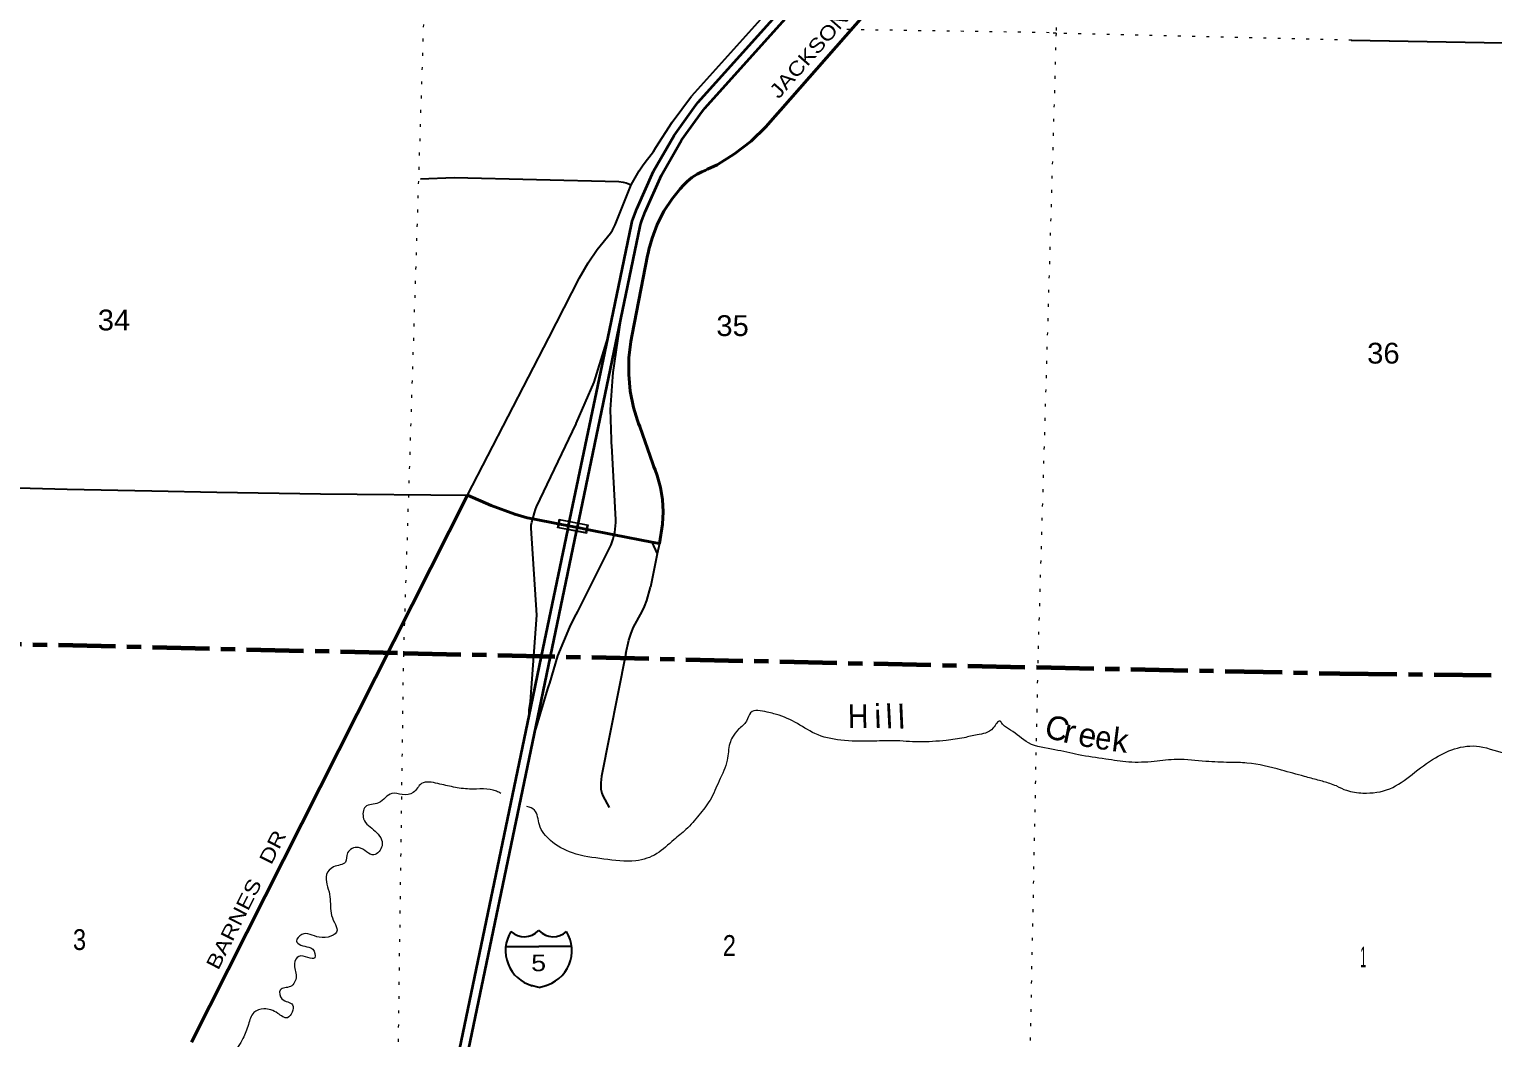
# Model space of a CAD drawing. Header units: feet. Extents: x -509309 to -252658, y -547785 to -360805.
# Drawn here: x -485584 to -473262, y -405679 to -397190 of the extents above; entities that cross this region are included whole.
import ezdxf
from ezdxf.enums import TextEntityAlignment as Align

# ---------------------------------------------------------------- set-up
doc = ezdxf.new("R2010")
doc.units = ezdxf.units.FT
doc.header["$LTSCALE"] = 80
doc.linetypes.add('DOTTED', pattern=[1.5, 0.3, -1.2])
doc.linetypes.add('LONG_DASH_SHORT_DASH', pattern=[9.9, 6, -1.2, 1.5, -1.2])
for name, color, linetype, lineweight in [('11', 7, 'LONG_DASH_SHORT_DASH', 60), ('15', 7, 'Continuous', 25), ('18', 7, 'Continuous', 35), ('19', 7, 'Continuous', 25), ('26', 7, 'Continuous', 40), ('27', 7, 'Continuous', 13), ('29', 7, 'Continuous', 25), ('39', 7, 'Continuous', 13), ('55', 7, 'Continuous', 13), ('7', 7, 'DOTTED', 13)]:
    doc.layers.add(name, color=color, linetype=linetype, lineweight=lineweight)
doc.layers.add('41', color=7, linetype='Continuous')

msp = doc.modelspace()

# ---------------------------------------------------------------- linework, layer by layer
at = {"layer": '11'}
for points in [[(-487713.01, -402317.04), (-482430.91, -402440.77), (-477099.49, -402560.73), (-474547.99, -402612.32)], [(-474547.99, -402612.32), (-471833.34, -402644.57), (-466738.24, -402736.48), (-461484.61, -402854.61), (-456267.11, -402970.7), (-450909.14, -403088.9), (-445645.48, -403203.02), (-442926.13, -403281.18)]]:
    msp.add_lwpolyline(points, dxfattribs=at)
at = {"layer": '15'}
for p, q in [((-481297.97, -404779.1), (-481295.07, -404776.19)), ((-481291.9, -404778.57), (-481295.33, -404776.19)), ((-481570.68, -404910.57), (-481294.27, -404910.57)), ((-481294.27, -405256.15), (-481358.16, -405238.19)), ((-481294.8, -405256.41), (-481231.17, -405237.67))]:
    msp.add_line(p, q, dxfattribs=at)
msp.add_lwpolyline([(-481018.91, -404910.57), (-481294.8, -404910.57), (-481294.27, -404910.57)], dxfattribs=at)
for centre, radius, start, end in [((-481268.05, -404945.67), 306.13, 148.44436, 254.43378), ((-481416.65, -404663.07), 165.66, 227.34248, 315.8117), ((-481172.96, -404663.07), 165.66, 224.18831, 312.69403), ((-481321.56, -404945.67), 306.13, 283.08087, 31.62484)]:
    msp.add_arc(centre, radius, start, end, dxfattribs=at)
at = {"layer": '18'}
for p, q in [((-481375.62, -402967.87), (-481271.13, -402466.87)), ((-481333.38, -403132.72), (-481194.87, -402468.58)), ((-482225.12, -407037.55), (-481375.62, -402967.87)), ((-482148.18, -407039.16), (-481333.38, -403132.72))]:
    msp.add_line(p, q, dxfattribs=at)
for points in [[(-480713.71, -399794.15), (-480513.24, -398832.87), (-480507.73, -398806.47), (-480499.14, -398782.87), (-480469.43, -398701.27), (-480328.46, -398384.44), (-480155.14, -398084.07), (-479970.33, -397829.57), (-479952.13, -397804.5), (-479929.72, -397779.57), (-478433.66, -396115.1), (-478381.74, -396046.72), (-478202.56, -395792.66), (-478050.93, -395521.27), (-477928.49, -395235.51), (-477836.59, -394938.52), (-477776.24, -394633.56), (-477748.09, -394323.95), (-477752.12, -394038.1), (-477752.46, -394013.55), (-477755.48, -393988.1), (-477841.49, -393261.93), (-477848.39, -393236.93), (-477866.48, -393079.84)], [(-480602.71, -399629.23), (-480439.93, -398848.7), (-480435.2, -398826.03), (-480425.21, -398798.7), (-480399.37, -398728.04), (-480261.58, -398418.38), (-480092.18, -398124.82), (-479914.33, -397879.92), (-479894.37, -397852.44), (-479874.13, -397829.92), (-478404.08, -396192.05), (-478322.8, -396093.09), (-478139.1, -395832.62), (-477983.63, -395554.38), (-477858.1, -395261.4), (-477763.88, -394956.91), (-477702, -394644.24), (-477673.15, -394326.82), (-477677.31, -394031.2), (-477677.64, -394007.67), (-477680.77, -393981.2), (-477771.63, -393214.18), (-477774.59, -393189.18), (-477791.07, -393050.07)], [(-481194.87, -402468.58), (-480975.95, -401418.88), (-480968.84, -401384.8), (-480602.71, -399629.23)], [(-481271.13, -402466.87), (-481049.91, -401406.14), (-481042.47, -401370.46), (-480713.71, -399794.15)]]:
    msp.add_lwpolyline(points, dxfattribs=at)
at = {"layer": '19'}
for points in [[(-480659.13, -401445.12), (-480654.37, -401425.48), (-480647.07, -401370.9), (-480647.02, -401369.93), (-480645.47, -401342.19), (-480646.65, -401319.93), (-480679.89, -400693.74), (-480680.88, -400675.06), (-480681.96, -400643.74), (-480690.7, -400390.79), (-480671.34, -400115.37), (-480666.77, -400080.21), (-480604.46, -399641.54), (-480602.71, -399629.23)], [(-481344.47, -401311.64), (-481330.45, -401260.82), (-481322.31, -401231.31), (-481312.59, -401210.82), (-480980.5, -400510.65), (-480978.98, -400507.58), (-480828.67, -400160.56), (-480723.3, -399824.72), (-480713.71, -399794.15)], [(-481375.62, -402967.87), (-481374.1, -402917.87), (-481364.64, -402848.41), (-481309.12, -402120.51), (-481357.16, -401388.59), (-481358.8, -401363.56), (-481351.91, -401338.59), (-481344.47, -401311.64)], [(-481333.38, -403132.72), (-481332.52, -403129.84), (-481216.82, -402742.88), (-481209.35, -402717.88), (-481199.99, -402692.88), (-481133.16, -402465.5), (-481032.98, -402222.21), (-480992.36, -402141.54), (-480979.77, -402116.54), (-480965.23, -402091.54), (-480709.63, -401580.52), (-480685.82, -401530.87), (-480667.34, -401479), (-480659.13, -401445.12)]]:
    msp.add_lwpolyline(points, dxfattribs=at)
at = {"layer": '26'}
for p, q in [((-484217.71, -405714.97), (-481894.67, -401111.25)), ((-481042.47, -401370.46), (-480968.84, -401384.8))]:
    msp.add_line(p, q, dxfattribs=at)
for points in [[(-480276.56, -401519.63), (-480251.24, -401354.62), (-480246.32, -401251.42), (-480252.22, -401148.29), (-480268.87, -401046.33), (-480296.08, -400946.67), (-480314.62, -400897.45), (-480324.84, -400872.45), (-480333.58, -400847.45), (-480443.68, -400532.5), (-480454.41, -400507.5), (-480462.23, -400482.5), (-480496.25, -400373.71), (-480523.88, -400236.29), (-480537, -400096.73), (-480535.45, -399956.56), (-480519.26, -399817.33), (-480508.35, -399760.52), (-480377.37, -399094.59), (-480371.51, -399064.81), (-480366.11, -399044.59), (-480340.66, -398949.39), (-480296.14, -398833.2), (-480239.72, -398722.31), (-480172.02, -398617.92), (-480104.44, -398534.37), (-480076.08, -398501.95), (-480058.52, -398484.45), (-480046.02, -398471.99), (-480004.82, -398438.74), (-479960.36, -398409.97), (-479922.51, -398390.76), (-479892.25, -398377.84), (-479872.51, -398368.55), (-479792.65, -398331), (-479644.68, -398239.13), (-479507.13, -398132.29), (-479381.5, -398011.66), (-479303.43, -397920.35), (-479282.05, -397895.35), (-479258.03, -397870.35), (-477607.08, -395990.96)], [(-481894.67, -401111.25), (-481694.04, -401198.58), (-481496.18, -401272.55), (-481391.43, -401302.49), (-481344.47, -401311.64)], [(-481042.47, -401370.46), (-481129.92, -401353.42), (-481344.47, -401311.64)], [(-480659.13, -401445.12), (-480887.1, -401400.72), (-480968.84, -401384.8)], [(-480659.13, -401445.12), (-480342.56, -401506.17), (-480276.56, -401519.63)]]:
    msp.add_lwpolyline(points, dxfattribs=at)
at = {"layer": '29'}
for p, q in [((-478743.8, -396347.96), (-480007.97, -397754.43)), ((-480342.56, -401506.17), (-480297.42, -401605.47)), ((-480560.19, -402444.41), (-480766.21, -403476.43))]:
    msp.add_line(p, q, dxfattribs=at)
for points in [[(-466655.16, -397451.94), (-471732.19, -397331.93), (-474453.32, -397283.84)], [(-480516.38, -398500.26), (-480448.7, -398383.06), (-480421.63, -398339.31), (-480398.72, -398308.06), (-480346.66, -398245.56), (-480327.91, -398220.04), (-480307.1, -398185.14), (-480171.74, -397972.64), (-480007.97, -397754.43)], [(-482289.05, -398448.55), (-482007.36, -398437.76), (-480620.5, -398471.09), (-480584.06, -398476.82), (-480558.03, -398483.59), (-480516.38, -398500.26)], [(-480950.31, -399281.36), (-480878.72, -399155.99), (-480801.67, -399043.49), (-480691.3, -398905.99), (-480673.59, -398880.46), (-480651.74, -398837.24), (-480516.38, -398500.26)], [(-481894.67, -401111.25), (-481209.68, -399787.5), (-480950.31, -399281.36)], [(-486199.25, -401035.65), (-485266.3, -401060.58), (-484551.96, -401076.12), (-484006.15, -401087.51), (-483131.14, -401100.97), (-481894.67, -401111.25)], [(-480276.56, -401519.63), (-480297.42, -401605.47), (-480353.76, -401886.72)], [(-480560.19, -402444.41), (-480537.21, -402333.63), (-480517.42, -402273.74), (-480495.56, -402223.21), (-480424.76, -402091.96), (-480402.89, -402047.7), (-480385.2, -401998.21), (-480353.76, -401886.72)], [(-480766.21, -403476.43), (-480772.51, -403532.61), (-480770.43, -403585.74), (-480764.18, -403619.07), (-480754.81, -403641.99), (-480701.71, -403739.91)]]:
    msp.add_lwpolyline(points, dxfattribs=at)
at = {"layer": '39'}
for points in [[(-484961.69, -396503.68), (-485012.57, -396450.17), (-485029.64, -396409.56), (-484923.79, -396432.26), (-484761.17, -396432.23), (-484594.34, -396424.27), (-484449.14, -396397.69), (-484287.64, -396361.46), (-484249.32, -396354.36), (-484227, -396344.86), (-484224.7, -396332.86), (-484288.8, -396327.26), (-484377.68, -396349.2), (-484506.78, -396374.17), (-484615.38, -396381.55), (-484715.85, -396385.11), (-484804.18, -396384.95), (-484936.85, -396391.74), (-485052.78, -396370.8), (-485220.04, -396314.44), (-485367.34, -396262.58), (-485542.13, -396185.93), (-485690.79, -396107.92), (-485902.42, -395978.11), (-486084.06, -395853.05), (-486175.22, -395804.59), (-486361.34, -395617.12), (-486455.39, -395522.35), (-486535.83, -395446.01), (-486630.46, -395375.35), (-486695.09, -395309.45), (-486768.2, -395261.43), (-486830.87, -395197.58), (-486918.11, -395070.83), (-486964.39, -394993.32), (-486994.44, -394990.57), (-487000.34, -394904), (-487008.01, -394807.34), (-487029.82, -394714.35), (-487060.14, -394641.25), (-487080.09, -394554.34), (-487125.93, -394458.75), (-487171.27, -394343.07), (-487201.5, -394265.95), (-487230.02, -394200.94), (-487242.05, -394118.24), (-487274.08, -394033.04), (-487328.69, -393967.38), (-487327.5, -393919.17), (-487308.46, -393879.44), (-487274.97, -393823.99), (-487254.42, -393804.4), (-487193.09, -393759.68), (-487125.89, -393721.13), (-487088.79, -393681.84), (-487067.84, -393646.18), (-487036.16, -393582.64), (-487047.16, -393540.17), (-487074.96, -393527.43), (-487152.78, -393589.83), (-487239.57, -393690.2), (-487385.33, -393821.28), (-487467.51, -393897.64), (-487561.58, -393967.69), (-487638.32, -393985.9), (-487768.02, -394034.97), (-487891.64, -394082.18), (-488005.43, -394137.67), (-488072.29, -394162.16), (-488175.95, -394213.88), (-488271.53, -394263.78), (-488291.07, -394323.6), (-488337.68, -394422.95), (-488385.95, -394508.19), (-488472.29, -394590.48), (-488585.95, -394722.35), (-488658.74, -394825.07), (-488756.5, -394963.36), (-488852.54, -395113.75), (-488949.23, -395290.25), (-489030.25, -395483.22), (-489106.35, -395720.52), (-489138.53, -395886.55), (-489151.92, -396022.89), (-489157.43, -396165.45), (-489142.34, -396368.82), (-489119.58, -396586.44), (-489104.49, -396789.81), (-489097.68, -397003.02), (-489096.98, -397137.7), (-489095.25, -397312.6), (-489096.26, -397517.58), (-489112.05, -397669.94), (-489137.24, -397878.34), (-489142.18, -398079.21), (-489141.71, -398223.93), (-489144.28, -398328.38)], [(-474577.25, -403559.74), (-474632.33, -403538.69), (-474734.02, -403510.06), (-474847.69, -403479.13), (-475041.14, -403426.14), (-475330.79, -403366.77), (-475477.21, -403361.16), (-475677.76, -403352.22), (-475920.29, -403336.21), (-476111.45, -403353.62), (-476326.38, -403358.39), (-476520.52, -403333.52), (-476748.51, -403297.77), (-476948.22, -403254.68), (-477171.66, -403196.93), (-477321.59, -403088.74), (-477388.62, -403038.86), (-477410.1, -403014.21), (-477467.71, -403071.08), (-477603.62, -403128.04), (-477712.66, -403153.5), (-477863.79, -403175.91), (-478092.97, -403188.37), (-478307.56, -403179.08), (-478494.36, -403182.53), (-478751.13, -403174.21), (-478968.6, -403118.62), (-479136.88, -403022.03), (-479313.83, -402951.36), (-479371.72, -402937.88), (-479510.36, -402942.51), (-479546.25, -403013.99), (-479612.18, -403082.71), (-479664.02, -403149.77), (-479685.37, -403201.51), (-479706.88, -403341.67), (-479775.42, -403516.85), (-479851.65, -403677.78), (-479945.1, -403804.11), (-480054.5, -403926.03), (-480156.99, -404011.95), (-480300.4, -404129.02), (-480476.54, -404189.01), (-480745.2, -404174.37), (-481010.98, -404123.62), (-481195.11, -404018.6), (-481288.27, -403887.69), (-481331.36, -403762.02), (-481393.81, -403731.01)], [(-474577.26, -403559.74), (-474494, -403596.05), (-474354, -403619.05), (-474129, -403583.05), (-473941, -403462.05), (-473744, -403322.05), (-473559, -403240.05), (-473345, -403232.05), (-473108, -403274.05), (-472941, -403174.05), (-472734, -403156.05), (-472534, -403222.05), (-472295, -403363.05), (-472080, -403584.05), (-471910, -403685.05), (-471639, -403773.05), (-471388, -403817.05), (-471139, -403832.05), (-470981, -403920.05)], [(-481612.68, -403622.31), (-481650.7, -403603.43), (-481877.13, -403585.81), (-482013.22, -403568.4), (-482145.01, -403539.03), (-482281.55, -403539.7), (-482351.64, -403614.35), (-482444.43, -403632.17), (-482532.52, -403621.97), (-482642.89, -403701.66), (-482754.13, -403735.1), (-482768.63, -403835.24), (-482670.83, -403940.14), (-482613.59, -404062.14), (-482681.73, -404138.85), (-482812.72, -404077.35), (-482904.2, -404123.34), (-482922.17, -404201.28), (-483023.53, -404241), (-483081.34, -404305.9), (-483055.28, -404471.35), (-483043.13, -404630.43), (-483014.91, -404707.5), (-482992.46, -404774.37), (-483142.46, -404832.99), (-483288.44, -404809.31), (-483333.96, -404864.47), (-483230.86, -404917.24), (-483197.1, -404932.14), (-483180.81, -405004.9), (-483315.05, -404993.56), (-483350.69, -405054.99), (-483337.25, -405161.84), (-483385.52, -405247.08), (-483470.58, -405277.15), (-483456.35, -405351.86), (-483367.24, -405402.29), (-483410.04, -405509.77), (-483491.46, -405473.6), (-483609, -405436.55), (-483694.06, -405466.61), (-483738.72, -405568.02), (-483785.77, -405685.45), (-483875.15, -405809.87), (-483978.86, -405863.6), (-484152.16, -405889.49), (-484243.47, -405847.05), (-484245.68, -405845.91)]]:
    msp.add_spline(points, degree=3, dxfattribs=at)
at = {"layer": '55'}
for p, q in [((-481137.42, -401387.16), (-481123.44, -401313.48)), ((-481123.44, -401313.48), (-480877.82, -401360.09)), ((-480891.81, -401433.77), (-481137.42, -401387.16)), ((-480877.82, -401360.09), (-480891.81, -401433.77))]:
    msp.add_line(p, q, dxfattribs=at)
msp.add_lwpolyline([(-480887.16, -401366.45), (-481117.07, -401322.82), (-481128.07, -401380.79), (-480898.17, -401424.42)], close=True, dxfattribs=at)
at = {"layer": '7'}
for p, q in [((-476862.9, -392375.82), (-476938.34, -397223.46)), ((-476995.53, -397218.96), (-478705.47, -397192.72)), ((-476938.34, -397223.46), (-477093.45, -402550.25)), ((-476938.34, -397223.46), (-477022.37, -397222)), ((-474448.62, -397283.11), (-476938.34, -397223.46)), ((-477093.45, -402550.25), (-477100.8, -402917.44)), ((-477100.8, -402917.44), (-477185.09, -407142.66))]:
    msp.add_line(p, q, dxfattribs=at)
for points in [[(-482493.53, -407031.92), (-482431.37, -402450.22), (-482262.39, -397130.85)], [(-442823.99, -397977.69), (-445504.2, -397902.46), (-450822.04, -397786.29), (-456095.73, -397660.12), (-461351.38, -397638.37), (-462074.84, -397577.62), (-466655.16, -397451.94), (-471732.19, -397331.93), (-474448.62, -397283.11)]]:
    msp.add_lwpolyline(points, dxfattribs=at)

# ---------------------------------------------------------------- texts
at = {"layer": '15', "width": 1.2}
msp.add_text(' 5 ', height=140, dxfattribs=at).set_placement((-481295.35, -405118.68), align=Align.CENTER)
at = {"layer": '27'}
for s, rotation, width, p in [('JACKSON   HWY', 48.702, 1.2, (-479273.72, -397782.14)), ('BARNES   DR', 63.224, 1.25, (-483993.78, -405115.82))]:
    msp.add_text(s, height=120, rotation=rotation, dxfattribs=dict(at, width=width)).set_placement(p)
at = {"layer": '41', "width": 0.9}
msp.add_text('H', height=200, rotation=0.231, dxfattribs=at).set_placement((-478604.51, -403072.08), align=Align.CENTER)
at = {"layer": '41'}
for s, rotation, p in [('i', 2.199, (-478435.56, -403071.69)), ('l', 2.918, (-478338.84, -403074.56)), ('l', 2.543, (-478236.25, -403076.2))]:
    msp.add_text(s, height=200, rotation=rotation, dxfattribs=at).set_placement(p, align=Align.CENTER)
for s, rotation, p in [('C', 344.103, (-477049.35, -403142.73)), ('e', 349.374, (-476762.8, -403216.03)), ('k', 352.791, (-476476.44, -403264.7))]:
    msp.add_text(s, height=200, rotation=rotation, dxfattribs=at).set_placement(p)
for s, rotation, width, p in [('r', 348.097, 1.1, (-476891.23, -403188.28)), ('e', 351.394, 0.9, (-476619.04, -403241.97))]:
    msp.add_text(s, height=200, rotation=rotation, dxfattribs=dict(at, width=width)).set_placement(p)
at = {"layer": '7'}
for s, width, p in [('34', 1.05, (-485007.55, -399725.03)), ('35', 1.05, (-479799.14, -399772.26)), ('36', 1.05, (-474319, -400004.05)), ('3', 0.85, (-485216.6, -404939.99)), ('2', 0.85, (-479744.55, -404989.71)), ('1', 0.4, (-474378, -405086.05))]:
    msp.add_text(s, height=175, dxfattribs=dict(at, width=width)).set_placement(p)

doc.saveas('drawing.dxf')
